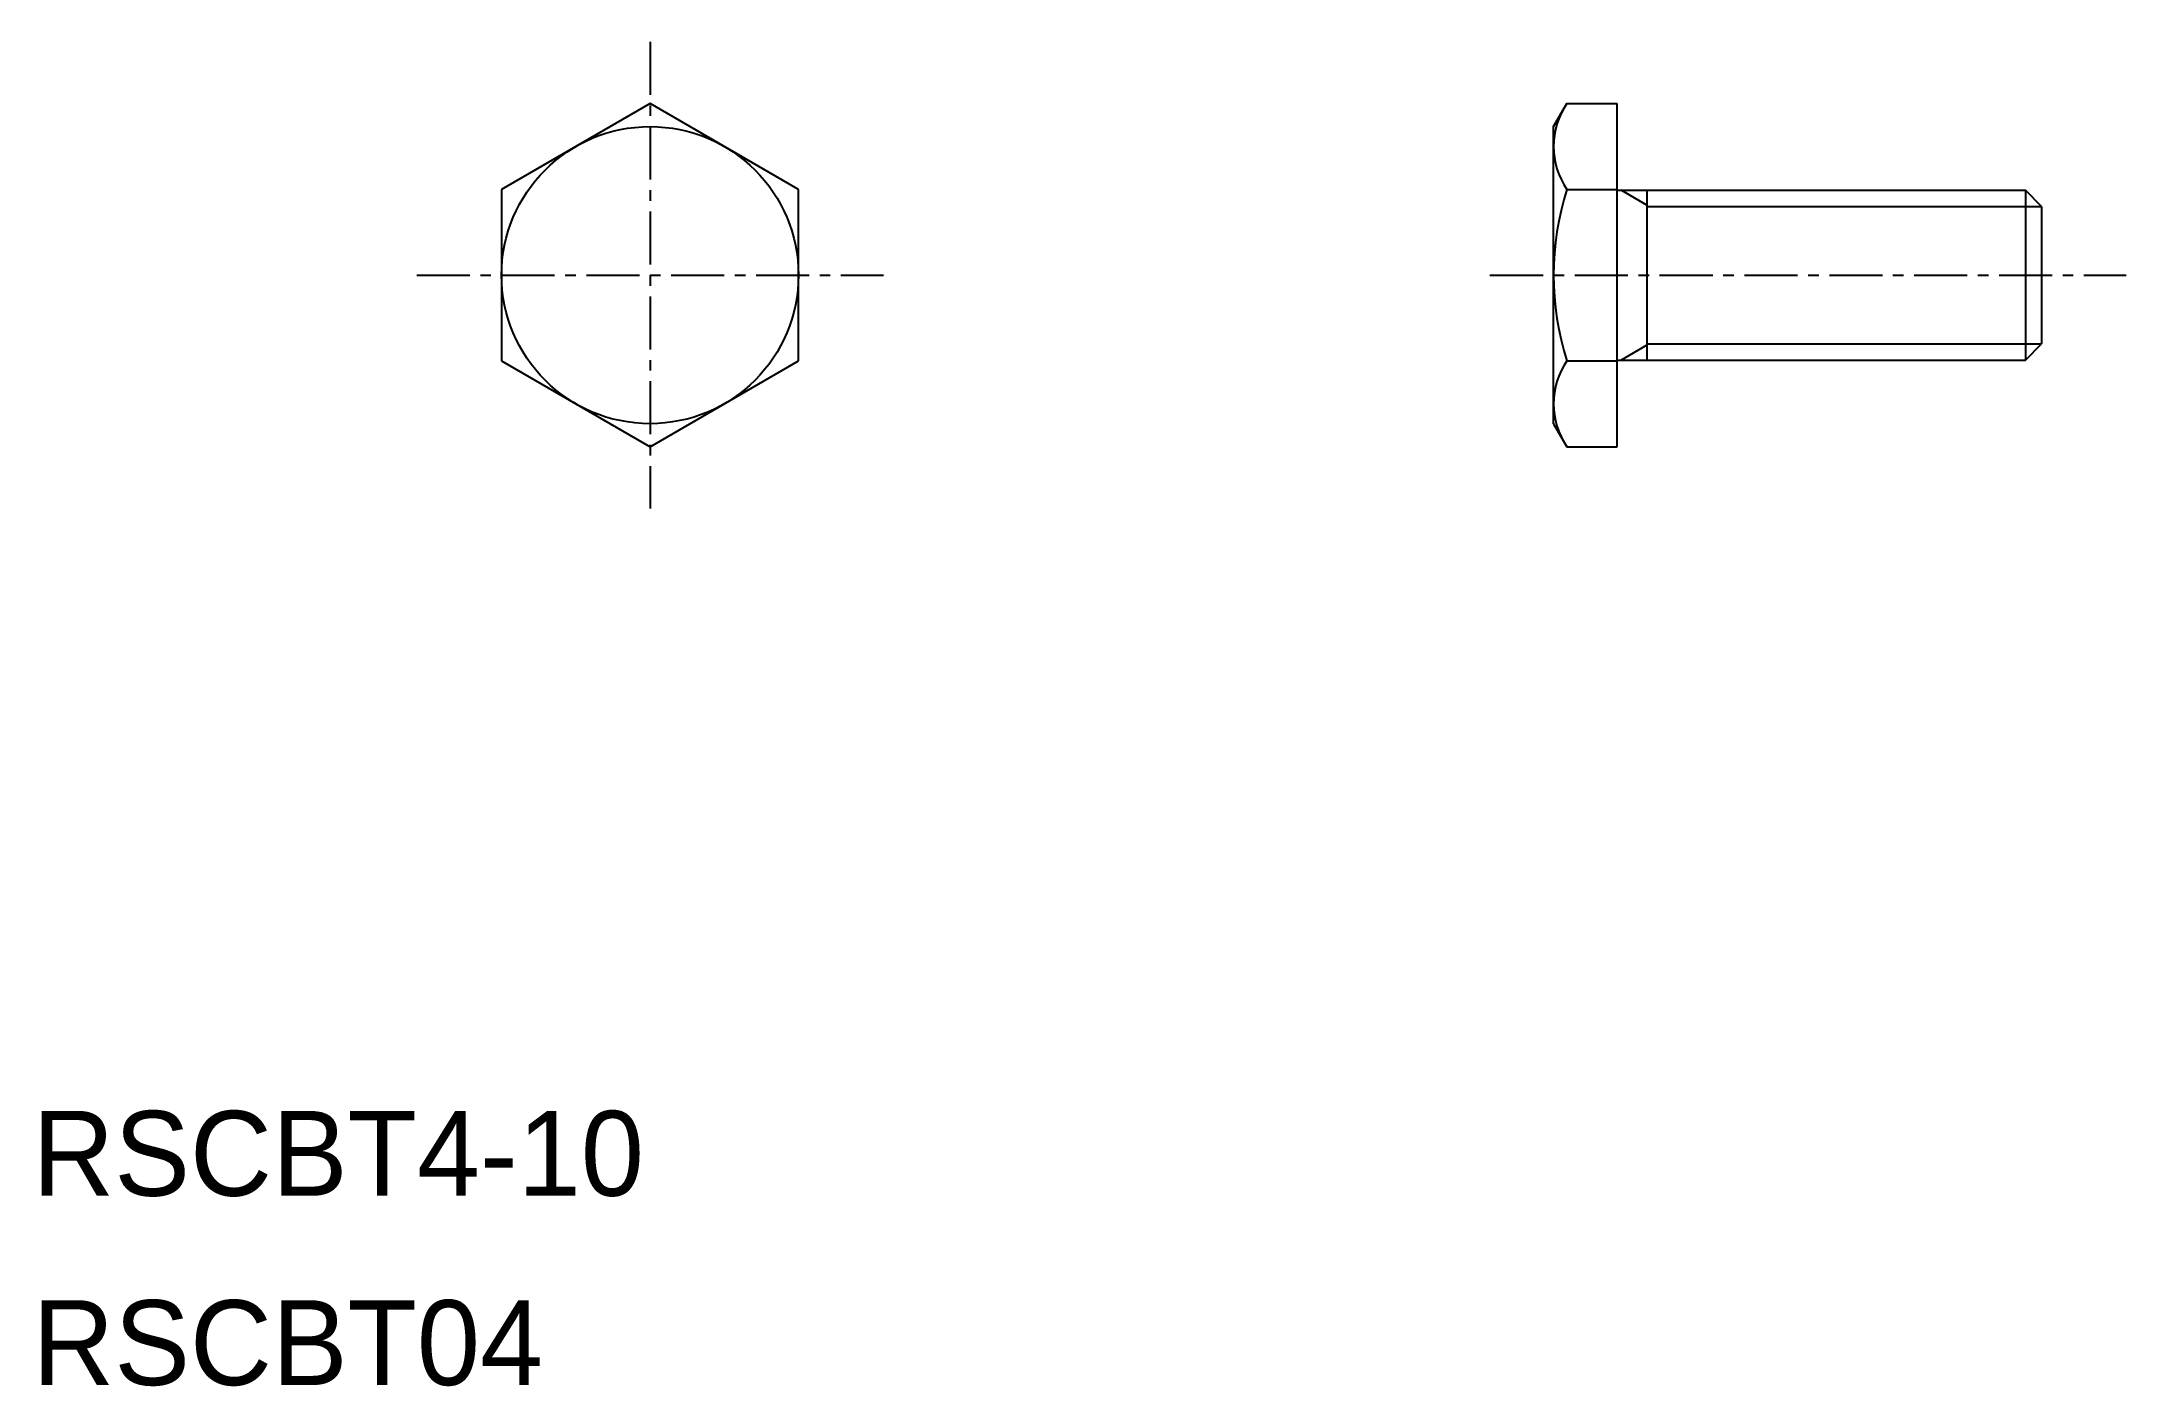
# Model space of a CAD drawing. Extents: x 5.2 to 54.4, y 8 to 39.7.
import ezdxf

# ---------------------------------------------------------------- set-up
doc = ezdxf.new("R2010")
doc.units = 0
doc.linetypes.add('CENTER', pattern=[2, 1.25, -0.25, 0.25, -0.25])
doc.layers.get('0').update_dxf_attribs({"linetype": 'CONTINUOUS'})
doc.layers.add('CENTER', color=1, linetype='CENTER')

msp = doc.modelspace()

# ---------------------------------------------------------------- linework, layer by layer
at = {"color": 7, "linetype": 'CONTINUOUS'}
for p, q in [((19.56, 38.233), (16.06, 36.213)), ((23.06, 36.213), (19.56, 38.233)), ((40.86, 37.692), (41.173, 38.233)), ((41.173, 38.233), (42.36, 38.233)), ((42.36, 30.15), (42.36, 38.233)), ((40.86, 30.692), (40.86, 37.692)), ((16.06, 36.213), (16.06, 32.171)), ((23.06, 32.171), (23.06, 36.213)), ((41.173, 36.213), (42.36, 36.213)), ((42.36, 36.192), (51.981, 36.192)), ((43.06, 36.192), (43.06, 32.192)), ((52.36, 35.813), (51.981, 36.192)), ((51.981, 36.192), (51.981, 32.192)), ((52.36, 35.813), (52.36, 32.571)), ((51.981, 32.192), (52.36, 32.571)), ((16.06, 32.171), (19.56, 30.15)), ((19.56, 30.15), (23.06, 32.171)), ((41.173, 32.171), (42.36, 32.171)), ((42.36, 32.192), (51.981, 32.192)), ((40.86, 30.692), (41.173, 30.15)), ((41.173, 30.15), (42.36, 30.15))]:
    msp.add_line(p, q, dxfattribs=at)
at = {"color": 3, "linetype": 'CONTINUOUS'}
for p, q in [((43.06, 35.842), (42.454, 36.192)), ((43.06, 35.813), (52.36, 35.813)), ((43.06, 32.542), (42.454, 32.192)), ((43.06, 32.571), (52.36, 32.571))]:
    msp.add_line(p, q, dxfattribs=at)
at = {"color": 7, "linetype": 'CONTINUOUS'}
msp.add_circle((19.56, 34.192), 3.5, dxfattribs=at)
for centre, radius, start, end in [((42.649, 37.223), 1.789, 145.6157, 214.3843), ((47.548, 34.192), 6.687, 162.412, 197.588), ((42.649, 31.161), 1.789, 145.6157, 214.3843)]:
    msp.add_arc(centre, radius, start, end, dxfattribs=at)
at = {"layer": 'CENTER', "color": 1, "linetype": 'CENTER'}
for p, q in [((19.56, 39.692), (19.56, 28.692)), ((14.06, 34.192), (25.06, 34.192)), ((39.36, 34.192), (54.36, 34.192))]:
    msp.add_line(p, q, dxfattribs=at)

# ---------------------------------------------------------------- texts
at = {"color": 7, "linetype": 'CONTINUOUS'}
for s, p in [('RSCBT4-10', (5, 12.5)), ('RSCBT04', (5, 8.04))]:
    msp.add_text(s, height=2, dxfattribs=at).set_placement(p)

doc.saveas('drawing.dxf')
